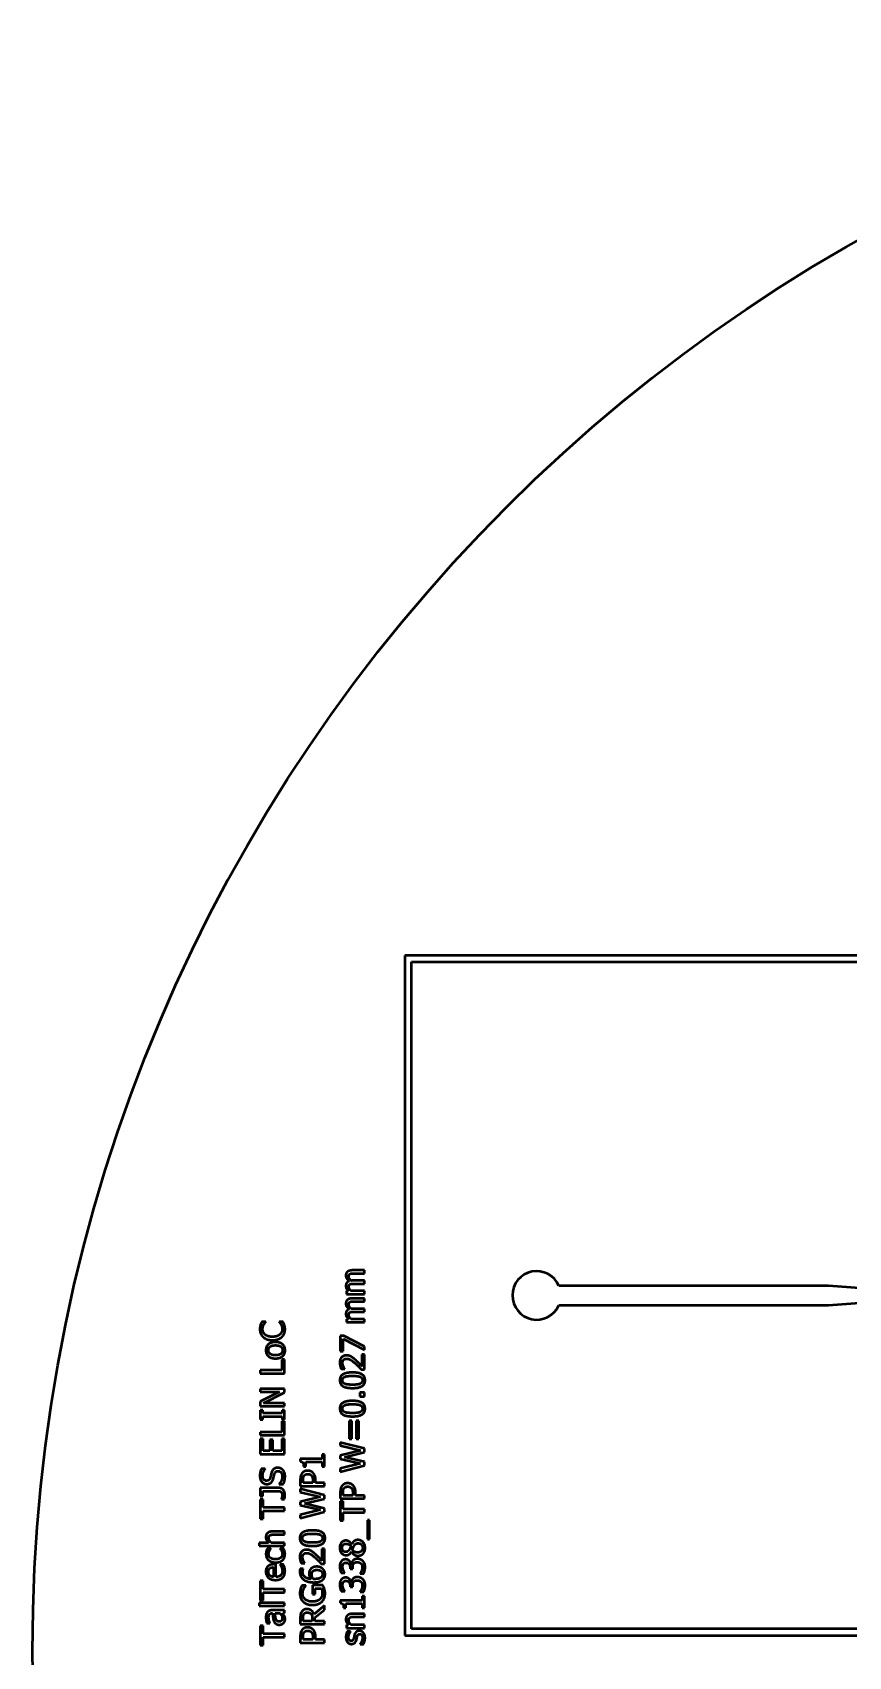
# Model space of a CAD drawing. Header units: millimetres. Extents: x 160 to 260, y 98 to 198.
# Drawn here: x 160 to 185.2, y 148.3 to 198.5 of the extents above; entities that cross this region are included whole.
import ezdxf

# ---------------------------------------------------------------- set-up
doc = ezdxf.new("R2010")
doc.units = ezdxf.units.MM
doc.layers.add('Visible (ISO)', color=7, linetype='Continuous', lineweight=50)

msp = doc.modelspace()

# ---------------------------------------------------------------- linework, layer by layer
at = {"layer": 'Visible (ISO)'}
for p, q in [((171.5, 170), (171.5, 149)), ((209.5, 170), (171.5, 170)), ((171.7, 169.8), (209.3, 169.8)), ((171.7, 149.2), (171.7, 169.8)), ((170.253, 160.276), (169.882, 160.276)), ((169.927, 160.182), (170.253, 160.182)), ((170.253, 160.182), (170.253, 160.276)), ((169.69, 159.638), (169.69, 159.543)), ((169.752, 159.638), (169.69, 159.638)), ((169.69, 159.543), (170.253, 159.543)), ((170.253, 159.638), (169.833, 159.638)), ((170.253, 159.957), (169.882, 159.957)), ((169.927, 159.862), (170.253, 159.862)), ((170.253, 159.862), (170.253, 159.957)), ((170.253, 159.543), (170.253, 159.638)), ((184.575, 159.795), (176.255, 159.795)), ((186.575, 159.645), (184.575, 159.795)), ((170.253, 159.41), (169.882, 159.41)), ((170.253, 159.091), (169.882, 159.091)), ((169.927, 159.315), (170.253, 159.315)), ((169.927, 158.996), (170.253, 158.996)), ((170.253, 159.315), (170.253, 159.41)), ((170.253, 158.996), (170.253, 159.091)), ((176.251, 159.195), (184.575, 159.195)), ((184.575, 159.195), (186.575, 159.345)), ((167.204, 158.688), (167.083, 158.688)), ((167.204, 158.68), (167.204, 158.688)), ((167.613, 158.688), (167.613, 158.681)), ((167.732, 158.688), (167.613, 158.688)), ((169.69, 158.772), (169.69, 158.677)), ((169.752, 158.772), (169.69, 158.772)), ((169.69, 158.677), (170.253, 158.677)), ((170.253, 158.772), (169.833, 158.772)), ((170.253, 158.677), (170.253, 158.772)), ((169.503, 158.249), (169.503, 157.774)), ((169.616, 158.249), (169.503, 158.249)), ((169.591, 158.161), (170.253, 157.818)), ((169.591, 157.774), (169.591, 158.161)), ((170.253, 157.925), (169.616, 158.249)), ((167.695, 157.524), (167.695, 157.189)), ((167.783, 157.524), (167.695, 157.524)), ((167.783, 157.089), (167.783, 157.524)), ((169.503, 157.774), (169.591, 157.774)), ((170.166, 157.678), (170.166, 157.31)), ((170.253, 157.678), (170.166, 157.678)), ((170.253, 157.818), (170.253, 157.925)), ((170.253, 157.216), (170.253, 157.678)), ((167.033, 157.189), (167.033, 157.089)), ((167.695, 157.189), (167.033, 157.189)), ((167.033, 157.089), (167.783, 157.089)), ((169.532, 157.231), (169.639, 157.231)), ((169.639, 157.231), (169.639, 157.237)), ((170.147, 157.216), (170.253, 157.216)), ((167.033, 156.615), (167.033, 156.522)), ((167.783, 156.615), (167.033, 156.615)), ((167.627, 156.522), (167.033, 156.22)), ((167.033, 156.522), (167.627, 156.522)), ((167.137, 156.171), (167.783, 156.503)), ((167.783, 156.503), (167.783, 156.615)), ((170.11, 156.501), (170.11, 156.381)), ((170.253, 156.501), (170.11, 156.501)), ((170.253, 156.381), (170.253, 156.501)), ((167.033, 156.22), (167.033, 156.078)), ((167.033, 156.078), (167.783, 156.078)), ((167.783, 156.171), (167.137, 156.171)), ((167.783, 156.078), (167.783, 156.171)), ((170.11, 156.381), (170.253, 156.381)), ((167.033, 155.955), (167.033, 155.665)), ((167.11, 155.955), (167.033, 155.955)), ((167.033, 155.665), (167.11, 155.665)), ((167.11, 155.86), (167.11, 155.955)), ((167.707, 155.86), (167.11, 155.86)), ((167.11, 155.76), (167.707, 155.76)), ((167.11, 155.665), (167.11, 155.76)), ((167.695, 155.615), (167.695, 155.28)), ((167.783, 155.615), (167.695, 155.615)), ((167.707, 155.955), (167.707, 155.86)), ((167.783, 155.955), (167.707, 155.955)), ((167.707, 155.76), (167.707, 155.665)), ((167.707, 155.665), (167.783, 155.665)), ((167.783, 155.665), (167.783, 155.955)), ((167.783, 155.181), (167.783, 155.615)), ((169.778, 155.626), (169.778, 155.069)), ((169.859, 155.626), (169.778, 155.626)), ((169.859, 155.069), (169.859, 155.626)), ((169.99, 155.626), (169.99, 155.069)), ((170.071, 155.626), (169.99, 155.626)), ((170.071, 155.069), (170.071, 155.626)), ((167.033, 155.28), (167.033, 155.181)), ((167.695, 155.28), (167.033, 155.28)), ((167.033, 155.181), (167.783, 155.181)), ((167.033, 155.071), (167.033, 154.602)), ((167.122, 155.071), (167.033, 155.071)), ((167.122, 154.702), (167.122, 155.071)), ((167.328, 155.046), (167.328, 154.702)), ((167.416, 155.046), (167.328, 155.046)), ((167.416, 154.702), (167.416, 155.046)), ((167.695, 155.071), (167.695, 154.702)), ((167.783, 155.071), (167.695, 155.071)), ((167.783, 154.602), (167.783, 155.071)), ((169.778, 155.069), (169.859, 155.069)), ((169.99, 155.069), (170.071, 155.069)), ((167.033, 154.602), (167.783, 154.602)), ((167.328, 154.702), (167.122, 154.702)), ((167.695, 154.702), (167.416, 154.702)), ((168.942, 154.586), (168.942, 154.453)), ((169.018, 154.586), (168.942, 154.586)), ((169.018, 154.22), (169.018, 154.586)), ((169.503, 154.959), (169.503, 154.861)), ((170.253, 154.771), (169.503, 154.959)), ((169.503, 154.861), (170.132, 154.711)), ((170.132, 154.711), (169.503, 154.56)), ((169.503, 154.56), (169.503, 154.459)), ((169.631, 154.506), (170.253, 154.659)), ((170.253, 154.358), (169.631, 154.506)), ((170.253, 154.659), (170.253, 154.771)), ((167.188, 154.149), (167.069, 154.149)), ((167.188, 154.142), (167.188, 154.149)), ((168.266, 154.453), (168.266, 154.375)), ((168.942, 154.453), (168.266, 154.453)), ((168.37, 154.22), (168.439, 154.22)), ((168.439, 154.357), (168.942, 154.357)), ((168.439, 154.22), (168.439, 154.357)), ((168.942, 154.357), (168.942, 154.22)), ((168.942, 154.22), (169.018, 154.22)), ((169.503, 154.459), (170.125, 154.309)), ((170.125, 154.309), (169.503, 154.158)), ((169.503, 154.056), (170.253, 154.247)), ((169.503, 154.158), (169.503, 154.056)), ((170.253, 154.247), (170.253, 154.358)), ((167.033, 153.559), (167.033, 153.3)), ((167.588, 153.559), (167.033, 153.559)), ((167.613, 153.676), (167.613, 153.669)), ((167.613, 153.669), (167.738, 153.669)), ((168.268, 153.802), (168.268, 153.614)), ((168.268, 153.614), (169.018, 153.614)), ((168.268, 153.525), (168.268, 153.427)), ((169.018, 153.336), (168.268, 153.525)), ((168.355, 153.714), (168.355, 153.796)), ((168.654, 153.714), (168.355, 153.714)), ((168.654, 153.782), (168.654, 153.714)), ((168.739, 153.714), (168.739, 153.798)), ((169.018, 153.714), (168.739, 153.714)), ((169.018, 153.614), (169.018, 153.714)), ((167.033, 153.3), (167.113, 153.3)), ((167.033, 153.2), (167.033, 152.597)), ((167.122, 153.2), (167.033, 153.2)), ((167.113, 153.459), (167.55, 153.459)), ((167.113, 153.3), (167.113, 153.459)), ((167.122, 152.948), (167.122, 153.2)), ((167.683, 153.21), (167.683, 153.204)), ((167.683, 153.204), (167.779, 153.204)), ((168.268, 153.427), (168.897, 153.277)), ((168.897, 153.277), (168.268, 153.126)), ((168.268, 153.126), (168.268, 153.024)), ((168.268, 153.024), (168.89, 152.875)), ((168.396, 153.072), (169.018, 153.224)), ((169.018, 152.923), (168.396, 153.072)), ((169.018, 153.224), (169.018, 153.336)), ((169.503, 153.416), (169.503, 153.227)), ((169.503, 153.227), (170.253, 153.227)), ((169.503, 153.151), (169.503, 152.548)), ((169.592, 153.151), (169.503, 153.151)), ((169.589, 153.327), (169.589, 153.41)), ((169.888, 153.327), (169.589, 153.327)), ((169.592, 152.9), (169.592, 153.151)), ((169.888, 153.395), (169.888, 153.327)), ((169.974, 153.327), (169.974, 153.412)), ((170.253, 153.327), (169.974, 153.327)), ((170.253, 153.227), (170.253, 153.327)), ((167.033, 152.597), (167.122, 152.597)), ((167.783, 152.948), (167.122, 152.948)), ((167.122, 152.597), (167.122, 152.849)), ((167.122, 152.849), (167.783, 152.849)), ((167.783, 152.849), (167.783, 152.948)), ((168.89, 152.875), (168.268, 152.724)), ((168.268, 152.621), (169.018, 152.813)), ((168.268, 152.724), (168.268, 152.621)), ((169.018, 152.813), (169.018, 152.923)), ((169.503, 152.548), (169.592, 152.548)), ((170.253, 152.9), (169.592, 152.9)), ((169.592, 152.548), (169.592, 152.8)), ((169.592, 152.8), (170.253, 152.8)), ((170.253, 152.8), (170.253, 152.9)), ((170.339, 152.557), (170.339, 151.978)), ((170.404, 152.557), (170.339, 152.557)), ((170.404, 151.978), (170.404, 152.557)), ((167.783, 152.211), (167.418, 152.211)), ((167.463, 152.116), (167.783, 152.116)), ((167.783, 152.116), (167.783, 152.211)), ((170.339, 151.978), (170.404, 151.978)), ((167, 151.864), (167, 151.769)), ((167.283, 151.864), (167, 151.864)), ((167, 151.769), (167.783, 151.769)), ((167.357, 151.683), (167.251, 151.683)), ((167.357, 151.678), (167.357, 151.683)), ((167.783, 151.864), (167.363, 151.864)), ((167.645, 151.683), (167.645, 151.678)), ((167.752, 151.683), (167.645, 151.683)), ((167.783, 151.769), (167.783, 151.864)), ((168.931, 151.678), (168.931, 151.309)), ((169.018, 151.678), (168.931, 151.678)), ((169.018, 151.215), (169.018, 151.678)), ((169.85, 151.588), (169.853, 151.588)), ((169.857, 151.816), (169.854, 151.816)), ((167.439, 151.105), (167.439, 150.808)), ((167.512, 151.197), (167.46, 151.197)), ((167.512, 150.808), (167.512, 151.197)), ((167.645, 151.187), (167.645, 151.182)), ((167.749, 151.187), (167.645, 151.187)), ((168.361, 151.061), (168.265, 151.061)), ((168.297, 151.231), (168.404, 151.231)), ((168.361, 151.057), (168.361, 151.061)), ((168.404, 151.231), (168.404, 151.236)), ((168.912, 151.215), (169.018, 151.215)), ((169.805, 151.096), (169.805, 151.062)), ((169.805, 151.062), (169.888, 151.062)), ((169.843, 151.212), (169.836, 151.212)), ((169.888, 151.062), (169.888, 151.105)), ((167.033, 150.682), (167.033, 150.079)), ((167.122, 150.682), (167.033, 150.682)), ((167.122, 150.43), (167.122, 150.682)), ((168.44, 150.545), (168.319, 150.545)), ((168.44, 150.537), (168.44, 150.545)), ((168.641, 150.548), (168.641, 150.276)), ((168.968, 150.548), (168.641, 150.548)), ((169.534, 150.93), (169.64, 150.93)), ((169.64, 150.93), (169.64, 150.936)), ((169.805, 150.533), (169.805, 150.5)), ((169.805, 150.5), (169.888, 150.5)), ((169.843, 150.649), (169.836, 150.649)), ((169.888, 150.5), (169.888, 150.542)), ((170.116, 150.917), (170.116, 150.909)), ((170.116, 150.909), (170.223, 150.909)), ((167, 150.009), (167, 149.914)), ((167.783, 150.009), (167, 150.009)), ((167.033, 150.079), (167.122, 150.079)), ((167.783, 150.43), (167.122, 150.43)), ((167.122, 150.079), (167.122, 150.331)), ((167.122, 150.331), (167.783, 150.331)), ((167.783, 150.331), (167.783, 150.43)), ((167.783, 149.914), (167.783, 150.009)), ((168.641, 150.276), (168.728, 150.276)), ((168.728, 150.45), (168.922, 150.45)), ((168.728, 150.276), (168.728, 150.45)), ((169.501, 150.081), (169.501, 150.004)), ((170.177, 150.081), (169.501, 150.081)), ((169.534, 150.367), (169.64, 150.367)), ((169.64, 150.367), (169.64, 150.373)), ((169.674, 149.985), (170.177, 149.985)), ((169.674, 149.849), (169.674, 149.985)), ((170.116, 150.354), (170.116, 150.346)), ((170.116, 150.346), (170.223, 150.346)), ((170.177, 150.215), (170.177, 150.081)), ((170.253, 150.215), (170.177, 150.215)), ((170.177, 149.985), (170.177, 149.849)), ((170.253, 149.849), (170.253, 150.215)), ((167, 149.914), (167.783, 149.914)), ((167.395, 149.685), (167.413, 149.685)), ((167.783, 149.779), (167.399, 149.779)), ((167.489, 149.685), (167.645, 149.685)), ((167.724, 149.685), (167.783, 149.685)), ((167.783, 149.685), (167.783, 149.779)), ((168.268, 149.538), (168.268, 149.345)), ((168.355, 149.445), (168.355, 149.544)), ((168.637, 149.532), (168.637, 149.445)), ((169.018, 149.925), (168.692, 149.658)), ((168.72, 149.559), (169.018, 149.796)), ((168.72, 149.445), (168.72, 149.559)), ((169.018, 149.796), (169.018, 149.925)), ((169.605, 149.849), (169.674, 149.849)), ((170.253, 149.671), (169.888, 149.671)), ((169.932, 149.576), (170.253, 149.576)), ((170.177, 149.849), (170.253, 149.849)), ((170.253, 149.576), (170.253, 149.671)), ((167.033, 149.302), (167.033, 148.699)), ((167.122, 149.302), (167.033, 149.302)), ((167.122, 149.051), (167.122, 149.302)), ((167.783, 149.051), (167.122, 149.051)), ((167.122, 148.699), (167.122, 148.951)), ((167.122, 148.951), (167.783, 148.951)), ((167.233, 149.376), (167.329, 149.376)), ((167.329, 149.376), (167.329, 149.382)), ((167.783, 148.951), (167.783, 149.051)), ((168.268, 149.345), (169.018, 149.345)), ((168.268, 148.964), (168.268, 148.776)), ((168.637, 149.445), (168.355, 149.445)), ((168.355, 148.876), (168.355, 148.958)), ((169.018, 149.445), (168.72, 149.445)), ((168.739, 148.876), (168.739, 148.96)), ((169.018, 149.345), (169.018, 149.445)), ((169.69, 149.324), (169.69, 149.229)), ((169.753, 149.324), (169.69, 149.324)), ((169.69, 149.229), (170.253, 149.229)), ((169.819, 149.12), (169.718, 149.12)), ((169.819, 149.115), (169.819, 149.12)), ((170.253, 149.324), (169.833, 149.324)), ((170.253, 149.229), (170.253, 149.324)), ((171.5, 149), (209.5, 149)), ((209.3, 149.2), (171.7, 149.2)), ((167.033, 148.699), (167.122, 148.699)), ((168.268, 148.776), (169.018, 148.776)), ((168.654, 148.876), (168.355, 148.876)), ((168.654, 148.944), (168.654, 148.876)), ((169.018, 148.876), (168.739, 148.876)), ((169.018, 148.776), (169.018, 148.876)), ((170.113, 148.739), (170.113, 148.734)), ((170.113, 148.734), (170.219, 148.734))]:
    msp.add_line(p, q, dxfattribs=at)
msp.add_circle((210, 148.5), 50, dxfattribs=at)
msp.add_arc((175.565, 159.5), 0.75, 23.1637, 336.006, dxfattribs=at)
for points in [[(169.723, 160.229), (169.697, 160.207), (169.675, 160.148), (169.675, 160.111)], [(169.675, 160.111), (169.675, 160.064), (169.724, 159.982), (169.772, 159.939)], [(169.882, 160.276), (169.825, 160.276), (169.748, 160.251), (169.723, 160.229)], [(169.764, 160.087), (169.764, 160.119), (169.784, 160.156), (169.804, 160.166)], [(169.834, 159.955), (169.8, 159.991), (169.764, 160.058), (169.764, 160.087)], [(169.804, 160.166), (169.822, 160.175), (169.888, 160.182), (169.927, 160.182)], [(169.772, 159.939), (169.72, 159.919), (169.675, 159.842), (169.675, 159.792)], [(169.675, 159.792), (169.675, 159.748), (169.715, 159.675), (169.752, 159.638)], [(169.764, 159.768), (169.764, 159.8), (169.784, 159.837), (169.804, 159.847)], [(169.833, 159.638), (169.803, 159.67), (169.764, 159.737), (169.764, 159.768)], [(169.804, 159.847), (169.822, 159.856), (169.888, 159.862), (169.927, 159.862)], [(169.882, 159.957), (169.867, 159.957), (169.843, 159.956), (169.834, 159.955)], [(169.723, 159.363), (169.697, 159.341), (169.675, 159.281), (169.675, 159.245)], [(169.675, 159.245), (169.675, 159.198), (169.724, 159.116), (169.772, 159.073)], [(169.772, 159.073), (169.72, 159.053), (169.675, 158.976), (169.675, 158.926)], [(169.882, 159.41), (169.825, 159.41), (169.748, 159.385), (169.723, 159.363)], [(169.764, 159.221), (169.764, 159.253), (169.784, 159.29), (169.804, 159.3)], [(169.834, 159.089), (169.8, 159.125), (169.764, 159.191), (169.764, 159.221)], [(169.764, 158.902), (169.764, 158.934), (169.784, 158.971), (169.804, 158.981)], [(169.804, 159.3), (169.822, 159.309), (169.888, 159.315), (169.927, 159.315)], [(169.804, 158.981), (169.822, 158.99), (169.888, 158.996), (169.927, 158.996)], [(169.882, 159.091), (169.867, 159.091), (169.843, 159.09), (169.834, 159.089)], [(167.04, 158.589), (167.031, 158.561), (167.02, 158.494), (167.02, 158.457)], [(167.083, 158.688), (167.07, 158.663), (167.047, 158.613), (167.04, 158.589)], [(167.105, 158.456), (167.105, 158.5), (167.125, 158.567), (167.141, 158.596)], [(167.141, 158.596), (167.157, 158.626), (167.191, 158.667), (167.204, 158.68)], [(167.613, 158.681), (167.625, 158.669), (167.658, 158.629), (167.673, 158.601)], [(167.673, 158.601), (167.689, 158.573), (167.71, 158.499), (167.71, 158.456)], [(167.775, 158.589), (167.765, 158.62), (167.744, 158.663), (167.732, 158.688)], [(167.797, 158.455), (167.797, 158.5), (167.786, 158.556), (167.775, 158.589)], [(169.675, 158.926), (169.675, 158.882), (169.715, 158.809), (169.752, 158.772)], [(169.833, 158.772), (169.803, 158.804), (169.764, 158.871), (169.764, 158.902)], [(167.02, 158.457), (167.02, 158.381), (167.073, 158.258), (167.123, 158.213)], [(167.182, 158.29), (167.145, 158.322), (167.105, 158.408), (167.105, 158.456)], [(167.123, 158.213), (167.175, 158.167), (167.315, 158.119), (167.409, 158.119)], [(167.409, 158.223), (167.337, 158.223), (167.221, 158.259), (167.182, 158.29)], [(167.502, 158.057), (167.36, 158.057), (167.205, 157.921), (167.205, 157.806)], [(167.636, 158.293), (167.597, 158.26), (167.486, 158.223), (167.409, 158.223)], [(167.409, 158.119), (167.504, 158.119), (167.65, 158.169), (167.698, 158.214)], [(167.799, 157.806), (167.799, 157.921), (167.644, 158.057), (167.502, 158.057)], [(167.71, 158.456), (167.71, 158.409), (167.673, 158.324), (167.636, 158.293)], [(167.698, 158.214), (167.748, 158.259), (167.797, 158.382), (167.797, 158.455)], [(167.205, 157.806), (167.205, 157.693), (167.361, 157.555), (167.502, 157.555)], [(167.286, 157.806), (167.286, 157.88), (167.393, 157.96), (167.502, 157.96)], [(167.502, 157.653), (167.393, 157.653), (167.286, 157.733), (167.286, 157.806)], [(167.502, 157.96), (167.61, 157.96), (167.718, 157.879), (167.718, 157.806)], [(167.718, 157.806), (167.718, 157.733), (167.608, 157.653), (167.502, 157.653)], [(167.502, 157.555), (167.639, 157.555), (167.799, 157.689), (167.799, 157.806)], [(169.693, 157.647), (169.599, 157.647), (169.487, 157.529), (169.487, 157.423)], [(169.574, 157.416), (169.574, 157.444), (169.589, 157.49), (169.605, 157.508)], [(169.605, 157.508), (169.62, 157.526), (169.667, 157.545), (169.699, 157.545)], [(169.843, 157.608), (169.812, 157.626), (169.738, 157.647), (169.693, 157.647)], [(169.699, 157.545), (169.759, 157.545), (169.872, 157.482), (169.966, 157.397)], [(169.972, 157.508), (169.941, 157.537), (169.876, 157.59), (169.843, 157.608)], [(170.166, 157.31), (170.134, 157.344), (170.023, 157.461), (169.972, 157.508)], [(169.487, 157.423), (169.487, 157.374), (169.517, 157.262), (169.532, 157.231)], [(169.878, 157.12), (169.682, 157.12), (169.488, 157.003), (169.488, 156.88)], [(169.571, 156.88), (169.571, 156.922), (169.611, 156.975), (169.649, 156.99)], [(169.598, 157.31), (169.588, 157.335), (169.574, 157.389), (169.574, 157.416)], [(169.639, 157.237), (169.631, 157.249), (169.606, 157.289), (169.598, 157.31)], [(169.649, 156.99), (169.687, 157.005), (169.801, 157.017), (169.878, 157.017)], [(170.269, 156.88), (170.269, 157.002), (170.08, 157.12), (169.878, 157.12)], [(169.878, 157.017), (169.955, 157.017), (170.07, 157.005), (170.107, 156.991)], [(169.966, 157.397), (170.013, 157.354), (170.1, 157.265), (170.147, 157.216)], [(170.107, 156.991), (170.146, 156.976), (170.186, 156.921), (170.186, 156.88)], [(169.488, 156.88), (169.488, 156.757), (169.676, 156.64), (169.879, 156.64)], [(169.65, 156.768), (169.611, 156.784), (169.571, 156.838), (169.571, 156.88)], [(169.879, 156.742), (169.805, 156.742), (169.689, 156.753), (169.65, 156.768)], [(169.879, 156.64), (170.076, 156.64), (170.269, 156.756), (170.269, 156.88)], [(170.105, 156.768), (170.064, 156.752), (169.958, 156.742), (169.879, 156.742)], [(170.186, 156.88), (170.186, 156.836), (170.144, 156.782), (170.105, 156.768)], [(169.878, 156.244), (169.682, 156.244), (169.488, 156.128), (169.488, 156.005)], [(169.488, 156.005), (169.488, 155.882), (169.676, 155.765), (169.879, 155.765)], [(169.571, 156.005), (169.571, 156.047), (169.611, 156.1), (169.649, 156.115)], [(169.65, 155.893), (169.611, 155.909), (169.571, 155.963), (169.571, 156.005)], [(169.649, 156.115), (169.687, 156.13), (169.801, 156.142), (169.878, 156.142)], [(170.269, 156.005), (170.269, 156.127), (170.08, 156.244), (169.878, 156.244)], [(169.878, 156.142), (169.955, 156.142), (170.07, 156.13), (170.107, 156.116)], [(169.879, 155.765), (170.076, 155.765), (170.269, 155.881), (170.269, 156.005)], [(170.186, 156.005), (170.186, 155.961), (170.144, 155.907), (170.105, 155.892)], [(170.107, 156.116), (170.146, 156.1), (170.186, 156.046), (170.186, 156.005)], [(169.879, 155.867), (169.805, 155.867), (169.689, 155.878), (169.65, 155.893)], [(170.105, 155.892), (170.064, 155.877), (169.958, 155.867), (169.879, 155.867)], [(167.069, 154.149), (167.045, 154.101), (167.02, 153.99), (167.02, 153.926)], [(167.106, 153.933), (167.106, 153.994), (167.155, 154.106), (167.188, 154.142)], [(167.38, 154.03), (167.371, 153.999), (167.349, 153.907), (167.341, 153.876)], [(167.569, 154.179), (167.5, 154.179), (167.404, 154.107), (167.38, 154.03)], [(167.436, 153.847), (167.447, 153.89), (167.461, 153.948), (167.47, 153.982)], [(167.47, 153.982), (167.484, 154.03), (167.54, 154.075), (167.585, 154.075)], [(167.729, 154.11), (167.699, 154.143), (167.614, 154.179), (167.569, 154.179)], [(167.585, 154.075), (167.642, 154.075), (167.71, 153.99), (167.71, 153.907)], [(167.797, 153.915), (167.797, 153.983), (167.762, 154.075), (167.729, 154.11)], [(168.266, 154.375), (168.327, 154.371), (168.37, 154.298), (168.37, 154.22)], [(168.315, 153.999), (168.29, 153.963), (168.268, 153.869), (168.268, 153.802)], [(168.494, 154.088), (168.432, 154.088), (168.344, 154.041), (168.315, 153.999)], [(168.383, 153.93), (168.401, 153.957), (168.459, 153.984), (168.497, 153.984)], [(168.661, 154.022), (168.631, 154.053), (168.543, 154.088), (168.494, 154.088)], [(168.497, 153.984), (168.533, 153.984), (168.586, 153.964), (168.609, 153.941)], [(168.739, 153.798), (168.739, 153.878), (168.699, 153.983), (168.661, 154.022)], [(167.02, 153.926), (167.02, 153.816), (167.143, 153.674), (167.235, 153.674)], [(167.224, 153.778), (167.171, 153.778), (167.106, 153.864), (167.106, 153.933)], [(167.341, 153.876), (167.328, 153.828), (167.272, 153.778), (167.224, 153.778)], [(167.235, 153.674), (167.278, 153.674), (167.345, 153.7), (167.37, 153.723)], [(167.37, 153.723), (167.395, 153.746), (167.426, 153.808), (167.436, 153.847)], [(167.794, 153.337), (167.794, 153.438), (167.687, 153.559), (167.588, 153.559)], [(167.71, 153.907), (167.71, 153.85), (167.659, 153.725), (167.613, 153.676)], [(167.738, 153.669), (167.763, 153.719), (167.797, 153.833), (167.797, 153.915)], [(168.355, 153.796), (168.355, 153.843), (168.367, 153.906), (168.383, 153.93)], [(168.609, 153.941), (168.634, 153.917), (168.654, 153.842), (168.654, 153.782)], [(169.55, 153.612), (169.525, 153.576), (169.503, 153.483), (169.503, 153.416)], [(169.729, 153.701), (169.667, 153.701), (169.579, 153.654), (169.55, 153.612)], [(169.589, 153.41), (169.589, 153.456), (169.602, 153.52), (169.618, 153.543)], [(169.618, 153.543), (169.636, 153.571), (169.693, 153.597), (169.732, 153.597)], [(169.896, 153.636), (169.865, 153.667), (169.778, 153.701), (169.729, 153.701)], [(169.732, 153.597), (169.768, 153.597), (169.821, 153.577), (169.843, 153.555)], [(169.843, 153.555), (169.869, 153.531), (169.888, 153.456), (169.888, 153.395)], [(169.974, 153.412), (169.974, 153.492), (169.934, 153.597), (169.896, 153.636)], [(167.55, 153.459), (167.588, 153.459), (167.647, 153.452), (167.667, 153.438)], [(167.667, 153.438), (167.686, 153.425), (167.707, 153.37), (167.707, 153.323)], [(167.707, 153.323), (167.707, 153.292), (167.69, 153.23), (167.683, 153.21)], [(167.779, 153.204), (167.785, 153.232), (167.794, 153.312), (167.794, 153.337)], [(167.418, 152.211), (167.314, 152.211), (167.205, 152.118), (167.205, 152.035)], [(167.205, 152.035), (167.205, 151.989), (167.245, 151.907), (167.283, 151.864)], [(167.295, 152.01), (167.295, 152.045), (167.315, 152.087), (167.337, 152.098)], [(167.363, 151.864), (167.332, 151.9), (167.295, 151.975), (167.295, 152.01)], [(167.337, 152.098), (167.357, 152.109), (167.424, 152.116), (167.463, 152.116)], [(168.643, 152.245), (168.448, 152.245), (168.253, 152.128), (168.253, 152.005)], [(168.253, 152.005), (168.253, 151.882), (168.441, 151.765), (168.644, 151.765)], [(168.336, 152.005), (168.336, 152.047), (168.376, 152.1), (168.414, 152.115)], [(168.415, 151.893), (168.376, 151.909), (168.336, 151.963), (168.336, 152.005)], [(168.414, 152.115), (168.452, 152.13), (168.566, 152.142), (168.643, 152.142)], [(169.034, 152.005), (169.034, 152.127), (168.845, 152.245), (168.643, 152.245)], [(168.643, 152.142), (168.72, 152.142), (168.835, 152.13), (168.872, 152.116)], [(168.644, 151.765), (168.841, 151.765), (169.034, 151.881), (169.034, 152.005)], [(168.951, 152.005), (168.951, 151.961), (168.909, 151.907), (168.87, 151.893)], [(168.872, 152.116), (168.911, 152.101), (168.951, 152.046), (168.951, 152.005)], [(167.251, 151.683), (167.234, 151.65), (167.208, 151.563), (167.208, 151.517)], [(167.208, 151.517), (167.208, 151.46), (167.247, 151.361), (167.284, 151.327)], [(167.291, 151.515), (167.291, 151.54), (167.306, 151.593), (167.315, 151.613)], [(167.503, 151.352), (167.402, 151.352), (167.291, 151.442), (167.291, 151.515)], [(167.315, 151.613), (167.327, 151.636), (167.349, 151.667), (167.357, 151.678)], [(167.714, 151.515), (167.714, 151.439), (167.602, 151.352), (167.503, 151.352)], [(167.645, 151.678), (167.675, 151.645), (167.714, 151.561), (167.714, 151.515)], [(167.724, 151.327), (167.76, 151.362), (167.796, 151.459), (167.796, 151.517)], [(167.782, 151.609), (167.777, 151.626), (167.759, 151.669), (167.752, 151.683)], [(167.796, 151.517), (167.796, 151.547), (167.789, 151.585), (167.782, 151.609)], [(168.459, 151.647), (168.364, 151.647), (168.252, 151.528), (168.252, 151.423)], [(168.339, 151.416), (168.339, 151.444), (168.355, 151.49), (168.37, 151.507)], [(168.37, 151.507), (168.385, 151.525), (168.432, 151.544), (168.464, 151.544)], [(168.644, 151.867), (168.57, 151.867), (168.454, 151.878), (168.415, 151.893)], [(168.609, 151.608), (168.577, 151.626), (168.503, 151.647), (168.459, 151.647)], [(168.464, 151.544), (168.524, 151.544), (168.637, 151.482), (168.731, 151.396)], [(168.737, 151.507), (168.706, 151.537), (168.641, 151.589), (168.609, 151.608)], [(168.87, 151.893), (168.829, 151.877), (168.723, 151.867), (168.644, 151.867)], [(168.931, 151.309), (168.899, 151.344), (168.789, 151.46), (168.737, 151.507)], [(169.677, 151.93), (169.593, 151.93), (169.486, 151.807), (169.486, 151.705)], [(169.486, 151.705), (169.486, 151.606), (169.599, 151.479), (169.684, 151.479)], [(169.56, 151.704), (169.56, 151.764), (169.628, 151.832), (169.678, 151.832)], [(169.672, 151.58), (169.62, 151.58), (169.56, 151.65), (169.56, 151.704)], [(169.782, 151.651), (169.761, 151.616), (169.709, 151.58), (169.672, 151.58)], [(169.854, 151.816), (169.826, 151.871), (169.727, 151.93), (169.677, 151.93)], [(169.678, 151.832), (169.724, 151.832), (169.795, 151.801), (169.828, 151.757)], [(169.684, 151.479), (169.741, 151.479), (169.817, 151.532), (169.85, 151.588)], [(169.828, 151.757), (169.82, 151.731), (169.79, 151.667), (169.782, 151.651)], [(169.853, 151.588), (169.883, 151.526), (169.985, 151.461), (170.046, 151.461)], [(170.044, 151.949), (169.975, 151.949), (169.887, 151.882), (169.857, 151.816)], [(169.878, 151.648), (169.893, 151.684), (169.915, 151.741), (169.925, 151.758)], [(170.039, 151.562), (169.987, 151.562), (169.905, 151.606), (169.878, 151.648)], [(169.925, 151.758), (169.953, 151.809), (170.008, 151.846), (170.054, 151.846)], [(170.195, 151.706), (170.195, 151.644), (170.107, 151.562), (170.039, 151.562)], [(170.27, 151.705), (170.27, 151.809), (170.14, 151.949), (170.044, 151.949)], [(170.046, 151.461), (170.093, 151.461), (170.175, 151.493), (170.206, 151.525)], [(170.054, 151.846), (170.119, 151.846), (170.195, 151.769), (170.195, 151.706)], [(170.206, 151.525), (170.237, 151.557), (170.27, 151.649), (170.27, 151.705)], [(167.267, 151.135), (167.235, 151.105), (167.205, 151.024), (167.205, 150.972)], [(167.205, 150.972), (167.205, 150.856), (167.368, 150.712), (167.505, 150.712)], [(167.46, 151.197), (167.393, 151.197), (167.3, 151.165), (167.267, 151.135)], [(167.283, 150.966), (167.283, 151.005), (167.305, 151.056), (167.326, 151.073)], [(167.327, 150.854), (167.305, 150.876), (167.283, 150.929), (167.283, 150.966)], [(167.284, 151.327), (167.321, 151.294), (167.429, 151.254), (167.503, 151.254)], [(167.326, 151.073), (167.345, 151.088), (167.401, 151.104), (167.439, 151.105)], [(167.503, 151.254), (167.577, 151.254), (167.688, 151.293), (167.724, 151.327)], [(167.505, 150.712), (167.645, 150.712), (167.796, 150.86), (167.796, 150.995)], [(167.714, 150.994), (167.714, 150.906), (167.61, 150.808), (167.512, 150.808)], [(167.645, 151.182), (167.655, 151.17), (167.676, 151.135), (167.689, 151.109)], [(167.689, 151.109), (167.7, 151.085), (167.714, 151.025), (167.714, 150.994)], [(167.78, 151.101), (167.775, 151.121), (167.755, 151.171), (167.749, 151.187)], [(167.796, 150.995), (167.796, 151.029), (167.788, 151.074), (167.78, 151.101)], [(168.252, 151.423), (168.252, 151.373), (168.282, 151.262), (168.297, 151.231)], [(168.265, 151.061), (168.259, 151.045), (168.254, 151.001), (168.254, 150.976)], [(168.254, 150.976), (168.254, 150.892), (168.318, 150.763), (168.375, 150.722)], [(168.363, 151.309), (168.353, 151.334), (168.339, 151.389), (168.339, 151.416)], [(168.341, 150.963), (168.341, 150.992), (168.354, 151.043), (168.361, 151.057)], [(168.592, 150.743), (168.468, 150.754), (168.341, 150.869), (168.341, 150.963)], [(168.404, 151.236), (168.396, 151.248), (168.372, 151.288), (168.363, 151.309)], [(168.584, 151.045), (168.557, 151.009), (168.539, 150.943), (168.539, 150.9)], [(168.775, 151.126), (168.711, 151.126), (168.615, 151.086), (168.584, 151.045)], [(168.623, 150.877), (168.623, 150.903), (168.633, 150.953), (168.649, 150.973)], [(168.649, 150.973), (168.671, 151), (168.733, 151.024), (168.779, 151.024)], [(168.731, 151.396), (168.778, 151.354), (168.865, 151.265), (168.912, 151.215)], [(168.964, 151.056), (168.931, 151.088), (168.833, 151.126), (168.775, 151.126)], [(168.779, 151.024), (168.866, 151.024), (168.952, 150.949), (168.952, 150.889)], [(169.034, 150.888), (169.034, 150.938), (168.998, 151.022), (168.964, 151.056)], [(169.53, 151.284), (169.508, 151.253), (169.487, 151.177), (169.487, 151.126)], [(169.487, 151.126), (169.487, 151.075), (169.516, 150.963), (169.534, 150.93)], [(169.668, 151.351), (169.622, 151.351), (169.554, 151.316), (169.53, 151.284)], [(169.574, 151.118), (169.574, 151.144), (169.585, 151.19), (169.597, 151.209)], [(169.598, 151.01), (169.588, 151.036), (169.574, 151.09), (169.574, 151.118)], [(169.597, 151.209), (169.609, 151.227), (169.65, 151.248), (169.679, 151.248)], [(169.64, 150.936), (169.63, 150.95), (169.608, 150.986), (169.598, 151.01)], [(169.836, 151.212), (169.824, 151.269), (169.73, 151.351), (169.668, 151.351)], [(169.679, 151.248), (169.74, 151.248), (169.805, 151.163), (169.805, 151.096)], [(169.892, 151.313), (169.87, 151.29), (169.848, 151.236), (169.843, 151.212)], [(169.888, 151.105), (169.888, 151.139), (169.899, 151.197), (169.915, 151.218)], [(170.031, 151.365), (169.981, 151.365), (169.913, 151.336), (169.892, 151.313)], [(169.915, 151.218), (169.93, 151.239), (169.983, 151.263), (170.023, 151.263)], [(170.023, 151.263), (170.064, 151.263), (170.118, 151.242), (170.14, 151.222)], [(170.2, 151.299), (170.167, 151.33), (170.081, 151.365), (170.031, 151.365)], [(170.182, 151.108), (170.182, 151.055), (170.139, 150.948), (170.116, 150.917)], [(170.14, 151.222), (170.163, 151.201), (170.182, 151.139), (170.182, 151.108)], [(170.269, 151.114), (170.269, 151.173), (170.234, 151.266), (170.2, 151.299)], [(170.223, 150.909), (170.242, 150.947), (170.269, 151.058), (170.269, 151.114)], [(167.439, 150.808), (167.404, 150.811), (167.349, 150.833), (167.327, 150.854)], [(168.319, 150.545), (168.31, 150.526), (168.283, 150.464), (168.276, 150.439)], [(168.375, 150.722), (168.434, 150.68), (168.591, 150.64), (168.689, 150.64)], [(168.376, 150.442), (168.393, 150.478), (168.423, 150.518), (168.44, 150.537)], [(168.539, 150.9), (168.539, 150.855), (168.567, 150.779), (168.592, 150.743)], [(168.664, 150.743), (168.644, 150.776), (168.623, 150.842), (168.623, 150.877)], [(168.711, 150.742), (168.696, 150.742), (168.675, 150.743), (168.664, 150.743)], [(168.689, 150.64), (168.789, 150.64), (168.925, 150.684), (168.966, 150.723)], [(168.909, 150.795), (168.885, 150.772), (168.789, 150.742), (168.711, 150.742)], [(168.952, 150.889), (168.952, 150.862), (168.933, 150.816), (168.909, 150.795)], [(168.966, 150.723), (169, 150.754), (169.034, 150.838), (169.034, 150.888)], [(169.011, 150.438), (169.003, 150.465), (168.977, 150.529), (168.968, 150.548)], [(169.53, 150.721), (169.508, 150.69), (169.487, 150.614), (169.487, 150.563)], [(169.487, 150.563), (169.487, 150.512), (169.516, 150.4), (169.534, 150.367)], [(169.668, 150.788), (169.622, 150.788), (169.554, 150.754), (169.53, 150.721)], [(169.574, 150.555), (169.574, 150.581), (169.585, 150.627), (169.597, 150.646)], [(169.598, 150.447), (169.588, 150.474), (169.574, 150.528), (169.574, 150.555)], [(169.597, 150.646), (169.609, 150.664), (169.65, 150.686), (169.679, 150.686)], [(169.836, 150.649), (169.824, 150.706), (169.73, 150.788), (169.668, 150.788)], [(169.679, 150.686), (169.74, 150.686), (169.805, 150.601), (169.805, 150.533)], [(169.892, 150.75), (169.87, 150.727), (169.848, 150.673), (169.843, 150.649)], [(169.888, 150.542), (169.888, 150.576), (169.899, 150.634), (169.915, 150.655)], [(170.031, 150.802), (169.981, 150.802), (169.913, 150.773), (169.892, 150.75)], [(169.915, 150.655), (169.93, 150.676), (169.983, 150.7), (170.023, 150.7)], [(170.023, 150.7), (170.064, 150.7), (170.118, 150.679), (170.14, 150.659)], [(170.2, 150.736), (170.167, 150.768), (170.081, 150.802), (170.031, 150.802)], [(170.182, 150.545), (170.182, 150.492), (170.139, 150.385), (170.116, 150.354)], [(170.14, 150.659), (170.163, 150.638), (170.182, 150.576), (170.182, 150.545)], [(170.269, 150.551), (170.269, 150.61), (170.234, 150.703), (170.2, 150.736)], [(170.223, 150.346), (170.242, 150.384), (170.269, 150.495), (170.269, 150.551)], [(168.276, 150.439), (168.266, 150.407), (168.255, 150.338), (168.255, 150.3)], [(168.255, 150.3), (168.255, 150.22), (168.308, 150.086), (168.358, 150.041)], [(168.341, 150.288), (168.341, 150.333), (168.361, 150.412), (168.376, 150.442)], [(168.64, 150.046), (168.504, 150.046), (168.341, 150.18), (168.341, 150.288)], [(168.358, 150.041), (168.409, 149.993), (168.552, 149.942), (168.643, 149.942)], [(168.867, 150.115), (168.828, 150.081), (168.715, 150.046), (168.64, 150.046)], [(168.643, 149.942), (168.738, 149.942), (168.885, 149.993), (168.935, 150.04)], [(168.947, 150.295), (168.947, 150.238), (168.906, 150.147), (168.867, 150.115)], [(168.922, 150.45), (168.934, 150.421), (168.947, 150.337), (168.947, 150.295)], [(168.935, 150.04), (168.984, 150.088), (169.033, 150.219), (169.033, 150.299)], [(169.033, 150.299), (169.033, 150.341), (169.022, 150.401), (169.011, 150.438)], [(169.501, 150.004), (169.561, 149.999), (169.605, 149.926), (169.605, 149.849)], [(169.64, 150.373), (169.63, 150.387), (169.608, 150.423), (169.598, 150.447)], [(167.249, 149.718), (167.225, 149.686), (167.207, 149.607), (167.207, 149.548)], [(167.207, 149.548), (167.207, 149.5), (167.225, 149.403), (167.233, 149.376)], [(167.399, 149.779), (167.346, 149.779), (167.272, 149.749), (167.249, 149.718)], [(167.291, 149.548), (167.291, 149.576), (167.298, 149.628), (167.31, 149.646)], [(167.329, 149.382), (167.311, 149.426), (167.291, 149.515), (167.291, 149.548)], [(167.31, 149.646), (167.322, 149.665), (167.362, 149.685), (167.395, 149.685)], [(167.413, 149.685), (167.418, 149.61), (167.434, 149.481), (167.456, 149.434)], [(167.512, 149.516), (167.502, 149.548), (167.492, 149.651), (167.489, 149.685)], [(167.614, 149.429), (167.571, 149.429), (167.523, 149.478), (167.512, 149.516)], [(167.712, 149.536), (167.712, 149.483), (167.662, 149.429), (167.614, 149.429)], [(167.645, 149.685), (167.673, 149.653), (167.712, 149.58), (167.712, 149.536)], [(167.772, 149.616), (167.763, 149.634), (167.732, 149.673), (167.724, 149.685)], [(167.749, 149.381), (167.773, 149.404), (167.799, 149.467), (167.799, 149.502)], [(167.799, 149.502), (167.799, 149.544), (167.785, 149.591), (167.772, 149.616)], [(168.308, 149.729), (168.282, 149.689), (168.268, 149.603), (168.268, 149.538)], [(168.472, 149.814), (168.413, 149.814), (168.333, 149.768), (168.308, 149.729)], [(168.355, 149.544), (168.355, 149.585), (168.366, 149.641), (168.38, 149.663)], [(168.38, 149.663), (168.397, 149.687), (168.447, 149.71), (168.48, 149.71)], [(168.692, 149.658), (168.665, 149.73), (168.554, 149.814), (168.472, 149.814)], [(168.48, 149.71), (168.519, 149.71), (168.577, 149.689), (168.598, 149.668)], [(168.598, 149.668), (168.621, 149.644), (168.637, 149.575), (168.637, 149.532)], [(169.888, 149.671), (169.784, 149.671), (169.675, 149.577), (169.675, 149.494)], [(169.675, 149.494), (169.675, 149.448), (169.715, 149.366), (169.753, 149.324)], [(169.764, 149.469), (169.764, 149.505), (169.785, 149.546), (169.806, 149.558)], [(169.833, 149.324), (169.802, 149.359), (169.764, 149.434), (169.764, 149.469)], [(169.806, 149.558), (169.826, 149.569), (169.893, 149.576), (169.932, 149.576)], [(167.456, 149.434), (167.48, 149.38), (167.562, 149.331), (167.621, 149.331)], [(167.621, 149.331), (167.658, 149.331), (167.726, 149.358), (167.749, 149.381)], [(168.315, 149.161), (168.29, 149.125), (168.268, 149.031), (168.268, 148.964)], [(168.494, 149.25), (168.432, 149.25), (168.344, 149.203), (168.315, 149.161)], [(168.355, 148.958), (168.355, 149.005), (168.367, 149.068), (168.383, 149.092)], [(168.383, 149.092), (168.401, 149.119), (168.459, 149.146), (168.497, 149.146)], [(168.661, 149.184), (168.631, 149.215), (168.543, 149.25), (168.494, 149.25)], [(168.497, 149.146), (168.533, 149.146), (168.586, 149.126), (168.609, 149.104)], [(168.609, 149.104), (168.634, 149.079), (168.654, 149.004), (168.654, 148.944)], [(168.739, 148.96), (168.739, 149.04), (168.699, 149.146), (168.661, 149.184)], [(169.718, 149.12), (169.7, 149.088), (169.677, 148.993), (169.677, 148.946)], [(169.757, 148.944), (169.757, 148.99), (169.79, 149.079), (169.819, 149.115)], [(169.94, 149.015), (169.933, 148.987), (169.923, 148.935), (169.917, 148.914)], [(170.091, 149.141), (170.028, 149.141), (169.956, 149.077), (169.94, 149.015)], [(170.001, 148.859), (170.008, 148.884), (170.02, 148.943), (170.024, 148.961)], [(170.024, 148.961), (170.036, 149.008), (170.07, 149.044), (170.104, 149.044)], [(170.215, 149.084), (170.192, 149.112), (170.127, 149.141), (170.091, 149.141)], [(170.104, 149.044), (170.13, 149.044), (170.157, 149.028), (170.168, 149.011)], [(170.168, 149.011), (170.177, 148.998), (170.187, 148.947), (170.187, 148.924)], [(170.267, 148.921), (170.267, 148.978), (170.24, 149.054), (170.215, 149.084)], [(169.677, 148.946), (169.677, 148.851), (169.772, 148.736), (169.849, 148.736)], [(169.836, 148.833), (169.796, 148.833), (169.757, 148.898), (169.757, 148.944)], [(169.917, 148.914), (169.906, 148.871), (169.871, 148.833), (169.836, 148.833)], [(169.849, 148.736), (169.904, 148.736), (169.982, 148.795), (170.001, 148.859)], [(170.158, 148.811), (170.146, 148.784), (170.122, 148.751), (170.113, 148.739)], [(170.187, 148.924), (170.187, 148.893), (170.17, 148.835), (170.158, 148.811)], [(170.219, 148.734), (170.236, 148.766), (170.267, 148.864), (170.267, 148.921)]]:
    msp.add_open_spline(points, degree=2, dxfattribs=at)

doc.saveas('drawing.dxf')
